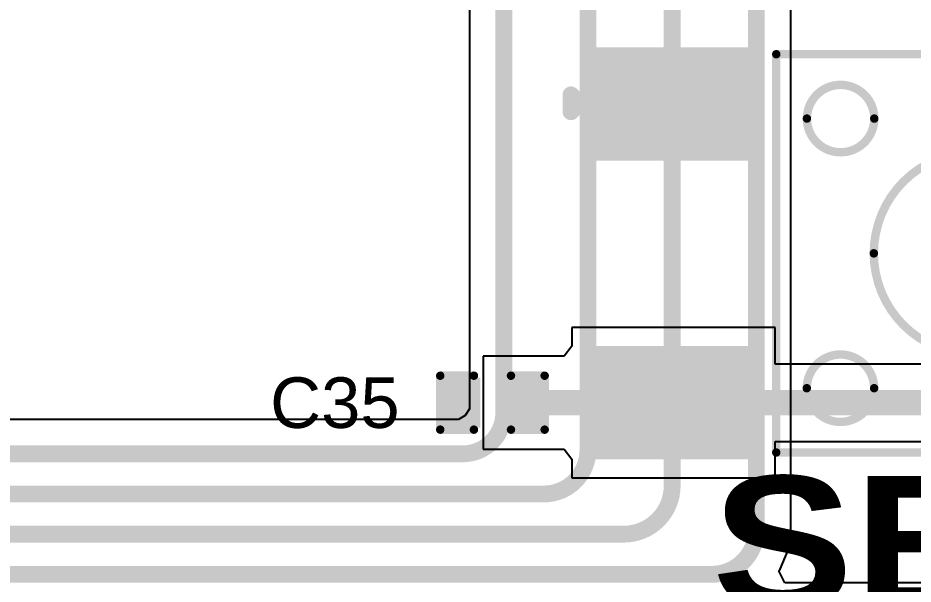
# Model space of a CAD drawing. Header units: inches. Extents: x -3 to 195, y 0 to 199.
# Drawn here: x 2.499 to 3.031, y 3.055 to 3.391 of the extents above; entities that cross this region are included whole.
import ezdxf

# ---------------------------------------------------------------- set-up
doc = ezdxf.new("R2010")
doc.units = ezdxf.units.IN
doc.header["$MEASUREMENT"] = 0
for name, color, linetype in [('Bottom Layer', 5, 'Continuous'), ('Top Layer', 1, 'Continuous'), ('Top Overlay', 2, 'Continuous'), ('Top Paste', 8, 'Continuous'), ('Top Solder', 216, 'Continuous')]:
    doc.layers.add(name, color=color, linetype=linetype)
doc.styles.add('Arial', font='', dxfattribs={"height": 0.2})
doc.styles.add('Arial Black_Bold', font='', dxfattribs={"height": 0.2})
doc.styles.get('Arial').set_extended_font_data('Arial')
doc.styles.get('Arial Black_Bold').set_extended_font_data('Arial Black', bold=True)

# ---------------------------------------------------------------- blocks, each defined once
blk = doc.blocks.new('TS_1002S_12026C_2')
at = {"layer": 'Top Layer'}
for points in [[(-0.2244055, 0.1181116), (-0.1338545, 0.1181116), (-0.1338545, 0.0590566), (-0.2244055, 0.0590566)], [(0.1338545, 0.1181016), (0.2244055, 0.1181016), (0.2244055, 0.0590466), (0.1338545, 0.0590466)], [(-0.2244055, -0.0590584), (-0.1338545, -0.0590584), (-0.1338545, -0.1181134), (-0.2244055, -0.1181134)], [(0.1338545, -0.0590584), (0.2244055, -0.0590584), (0.2244055, -0.1181134), (0.1338545, -0.1181134)]]:
    blk.add_hatch(color=1, dxfattribs=at).paths.add_polyline_path(points)
at = {"layer": 'Top Paste'}
for points in [[(-0.2244055, 0.1181116), (-0.1338545, 0.1181116), (-0.1338545, 0.0590566), (-0.2244055, 0.0590566)], [(0.1338545, 0.1181016), (0.2244055, 0.1181016), (0.2244055, 0.0590466), (0.1338545, 0.0590466)], [(-0.2244055, -0.0590584), (-0.1338545, -0.0590584), (-0.1338545, -0.1181134), (-0.2244055, -0.1181134)], [(0.1338545, -0.0590584), (0.2244055, -0.0590584), (0.2244055, -0.1181134), (0.1338545, -0.1181134)]]:
    blk.add_hatch(color=8, dxfattribs=at).paths.add_polyline_path(points)
at = {"layer": 'Top Solder'}
for points in [[(-0.2284055, 0.1221116), (-0.1298545, 0.1221116), (-0.1298545, 0.0550566), (-0.2284055, 0.0550566)], [(0.1298545, 0.1221016), (0.2284055, 0.1221016), (0.2284055, 0.0550466), (0.1298545, 0.0550466)], [(-0.2284055, -0.0550584), (-0.1298545, -0.0550584), (-0.1298545, -0.1221134), (-0.2284055, -0.1221134)], [(0.1298545, -0.0550584), (0.2284055, -0.0550584), (0.2284055, -0.1221134), (0.1298545, -0.1221134)]]:
    blk.add_hatch(color=216, dxfattribs=at).paths.add_polyline_path(points)
at = {"layer": 'Top Overlay'}
for points, const_width in [([(-0.11811, -0.1181159), (-0.11811, 0.1181041)], 0.005), ([(-0.11811, 0.1181041), (0.11811, 0.1181041)], 0.005), ([(0.11811, -0.1181159), (0.11811, 0.1181041)], 0.005), ([(-0.24, 0.0840001), (-0.24, 0.0940001)], 0.01), ([(-0.24, 0.0940001), (-0.235, 0.0890001)], 0.01), ([(-0.24, 0.0840001), (-0.235, 0.0890001)], 0.01), ([(-0.11811, -0.1181159), (0.11811, -0.1181159)], 0.005)]:
    blk.add_lwpolyline(points, dxfattribs=dict(at, const_width=const_width))
for points, const_width in [([(-0.11936, 0.1181041, 1), (-0.11686, 0.1181041, 1)], 0.0025), ([(-0.11936, 0.1181041, 1), (-0.11686, 0.1181041, 1)], 0.0025), ([(0.11686, 0.1181041, 1), (0.11936, 0.1181041, 1)], 0.0025), ([(0.11686, 0.1181041, 1), (0.11936, 0.1181041, 1)], 0.0025), ([(-0.05992, 0.079935, 1), (-0.09992, 0.079935, 1)], 0.005), ([(0.0999999, 0.079995, 1), (0.0599999, 0.079995, 1)], 0.005), ([(-0.2425, 0.0940001, 1), (-0.2375, 0.0940001, 1)], 0.005), ([(-0.2425, 0.0940001, 1), (-0.2375, 0.0940001, 1)], 0.005), ([(-0.2375, 0.0890001, 1), (-0.2325, 0.0890001, 1)], 0.005), ([(-0.2375, 0.0890001, 1), (-0.2325, 0.0890001, 1)], 0.005), ([(-0.2425, 0.0840001, 1), (-0.2375, 0.0840001, 1)], 0.005), ([(-0.2425, 0.0840001, 1), (-0.2375, 0.0840001, 1)], 0.005), ([(-0.10117, 0.079935, 1), (-0.09867, 0.079935, 1)], 0.0025), ([(-0.06117, 0.079935, 1), (-0.05867, 0.079935, 1)], 0.0025), ([(0.0587499, 0.079995, 1), (0.0612499, 0.079995, 1)], 0.0025), ([(0.0987499, 0.079995, 1), (0.1012499, 0.079995, 1)], 0.0025), ([(0.06021, -4.9e-06, 1), (-0.06021, -4.9e-06, 1)], 0.005), ([(-0.06146, -4.9e-06, 1), (-0.05896, -4.9e-06, 1)], 0.0025), ([(0.05896, -4.9e-06, 1), (0.06146, -4.9e-06, 1)], 0.0025), ([(-0.06, -0.080005, 1), (-0.1, -0.080005, 1)], 0.005), ([(0.1, -0.080005, 1), (0.06, -0.080005, 1)], 0.005), ([(-0.10125, -0.080005, 1), (-0.09875, -0.080005, 1)], 0.0025), ([(-0.06125, -0.080005, 1), (-0.05875, -0.080005, 1)], 0.0025), ([(0.05875, -0.080005, 1), (0.06125, -0.080005, 1)], 0.0025), ([(0.09875, -0.080005, 1), (0.10125, -0.080005, 1)], 0.0025), ([(-0.11936, -0.1181159, 1), (-0.11686, -0.1181159, 1)], 0.0025), ([(-0.11936, -0.1181159, 1), (-0.11686, -0.1181159, 1)], 0.0025), ([(0.11686, -0.1181159, 1), (0.11936, -0.1181159, 1)], 0.0025), ([(0.11686, -0.1181159, 1), (0.11936, -0.1181159, 1)], 0.0025)]:
    blk.add_lwpolyline(points, format="xyb", close=True, dxfattribs=dict(at, const_width=const_width))
blk = doc.blocks.new('C___0402_138')
at = {"layer": 'Top Layer'}
for points in [[(-0.0274994, -0.0125009), (-0.0274994, 0.0124991), (-0.0094994, 0.0124991), (-0.0094994, -0.0125009)], [(0.0095006, -0.0125009), (0.0095006, 0.0124991), (0.0275006, 0.0124991), (0.0275006, -0.0125009)]]:
    blk.add_hatch(color=1, dxfattribs=at).paths.add_polyline_path(points)
at = {"layer": 'Top Paste'}
for points in [[(-0.0274994, -0.0125009), (-0.0274994, 0.0124991), (-0.0094994, 0.0124991), (-0.0094994, -0.0125009)], [(0.0095006, -0.0125009), (0.0095006, 0.0124991), (0.0275006, 0.0124991), (0.0275006, -0.0125009)]]:
    blk.add_hatch(color=8, dxfattribs=at).paths.add_polyline_path(points)
at = {"layer": 'Top Solder'}
for points in [[(-0.0298616, -0.0148631), (-0.0298616, 0.0148613), (-0.0071372, 0.0148613), (-0.0071372, -0.0148631)], [(0.0071384, -0.0148631), (0.0071384, 0.0148613), (0.0298628, 0.0148613), (0.0298628, -0.0148631)]]:
    blk.add_hatch(color=216, dxfattribs=at).paths.add_polyline_path(points)
at = {"layer": 'Top Overlay', "const_width": 0.005}
for points in [[(-0.0309994, 0.0159991), (-0.0109994, 0.0160011)], [(-0.0309994, -0.0160009), (-0.0309994, 0.0159991)], [(0.0110006, 0.0159991), (0.0310006, 0.0159991)], [(0.0310006, -0.0160009), (0.0310006, 0.0159991)], [(-0.0309994, -0.0160009), (-0.0109994, -0.0160009)], [(0.0110006, -0.0160009), (0.0310006, -0.0160009)]]:
    blk.add_lwpolyline(points, dxfattribs=at)
at = {"layer": 'Top Overlay', "const_width": 0.0025}
for points in [[(-0.0322494, 0.0159991, 1), (-0.0297494, 0.0159991, 1)], [(-0.0322494, 0.0159991, 1), (-0.0297494, 0.0159991, 1)], [(-0.0122494, 0.0160011, 1), (-0.0097494, 0.0160011, 1)], [(0.0097506, 0.0159991, 1), (0.0122506, 0.0159991, 1)], [(0.0297506, 0.0159991, 1), (0.0322506, 0.0159991, 1)], [(0.0297506, 0.0159991, 1), (0.0322506, 0.0159991, 1)], [(-0.0322494, -0.0160009, 1), (-0.0297494, -0.0160009, 1)], [(-0.0322494, -0.0160009, 1), (-0.0297494, -0.0160009, 1)], [(-0.0122494, -0.0160009, 1), (-0.0097494, -0.0160009, 1)], [(0.0097506, -0.0160009, 1), (0.0122506, -0.0160009, 1)], [(0.0297506, -0.0160009, 1), (0.0322506, -0.0160009, 1)], [(0.0297506, -0.0160009, 1), (0.0322506, -0.0160009, 1)]]:
    blk.add_lwpolyline(points, format="xyb", close=True, dxfattribs=at)

msp = doc.modelspace()

# ---------------------------------------------------------------- linework, layer by layer
at = {"layer": 'Bottom Layer'}
for p, q in [((2.7674179, 3.5022352), (2.7674179, 3.1591645)), ((2.9582014, 3.0874304), (2.9582014, 3.5022353)), ((2.7674179, 3.1591645), (2.7649675, 3.155219)), ((2.761022, 3.1527686), (2.0373105, 3.1527686)), ((2.7649675, 3.155219), (2.761022, 3.1527686)), ((2.9566127, 3.0752908), (2.9582109, 3.0874304)), ((2.9582109, 3.0874304), (2.9582014, 3.0874304)), ((2.951927, 3.0639785), (2.9566127, 3.0752908)), ((2.9511948, 3.0630243), (2.951927, 3.0639785)), ((2.9547332, 3.0558493), (2.9511948, 3.0630243)), ((3.2357536, 3.0558493), (2.9547332, 3.0558493))]:
    msp.add_line(p, q, dxfattribs=at)
at = {"layer": 'Bottom Layer', "const_width": 0.01}
for points in [[(2.7878097, 3.1567409), (2.7878097, 3.51)], [(2.8378095, 3.1347775), (2.8378095, 3.51)], [(2.8878095, 3.1134783), (2.8878095, 3.51)], [(2.9378096, 3.0874304), (2.9378096, 3.5100001)], [(0.8664158, 3.1323768), (2.7634456, 3.1323768)], [(0.8394158, 3.1085658), (2.8115978, 3.1085658)], [(0.9188364, 3.0847554), (2.8590866, 3.0847554)], [(1.2089331, 3.0609279), (2.9113071, 3.0609279)]]:
    msp.add_lwpolyline(points, dxfattribs=at)
for points in [[(2.7878097, 3.1567409, -0.4142135623730951), (2.7634456, 3.1323768)], [(2.8378095, 3.1347775, -0.4142135623730951), (2.8115978, 3.1085658)], [(2.8878095, 3.1134783, -0.4142135623730951), (2.8590866, 3.0847554)], [(2.9378096, 3.0874304, -0.4142135623730951), (2.9113071, 3.0609279)]]:
    msp.add_lwpolyline(points, format="xyb", dxfattribs=at)
at = {"layer": 'Bottom Layer', "const_width": 0.005}
for points in [[(2.7853097, 3.1567409, 1), (2.7903097, 3.1567409, 1)], [(2.7853097, 3.1567409, 1), (2.7903097, 3.1567409, 1)], [(2.7609456, 3.1323768, 1), (2.7659456, 3.1323768, 1)], [(2.7609456, 3.1323768, 1), (2.7659456, 3.1323768, 1)], [(2.8353095, 3.1347775, 1), (2.8403095, 3.1347775, 1)], [(2.8353095, 3.1347775, 1), (2.8403095, 3.1347775, 1)], [(2.8853095, 3.1134783, 1), (2.8903095, 3.1134783, 1)], [(2.8853095, 3.1134783, 1), (2.8903095, 3.1134783, 1)], [(2.8090978, 3.1085658, 1), (2.8140978, 3.1085658, 1)], [(2.8090978, 3.1085658, 1), (2.8140978, 3.1085658, 1)], [(2.8565866, 3.0847554, 1), (2.8615866, 3.0847554, 1)], [(2.8565866, 3.0847554, 1), (2.8615866, 3.0847554, 1)], [(2.9353096, 3.0874304, 1), (2.9403096, 3.0874304, 1)], [(2.9353096, 3.0874304, 1), (2.9403096, 3.0874304, 1)], [(2.9088071, 3.0609279, 1), (2.9138071, 3.0609279, 1)], [(2.9088071, 3.0609279, 1), (2.9138071, 3.0609279, 1)]]:
    msp.add_lwpolyline(points, format="xyb", close=True, dxfattribs=at)
at = {"layer": 'Top Layer'}
for p, q in [((2.9488721, 3.2072682), (2.8283211, 3.2072682)), ((2.8283211, 3.2072682), (2.8283211, 3.1962862)), ((2.9488721, 3.1856806), (2.9488721, 3.2072682)), ((2.8283211, 3.1962862), (2.8236045, 3.1902398)), ((2.8236045, 3.1902398), (2.7756046, 3.1902398)), ((2.7756046, 3.1902398), (2.7756046, 3.1352398)), ((3.1865811, 3.1856806), (2.9488721, 3.1856806)), ((2.9488721, 3.1182132), (2.9488721, 3.139799)), ((2.9488721, 3.139799), (3.1865811, 3.139799)), ((2.7756046, 3.1352398), (2.8236045, 3.1352398)), ((2.8236045, 3.1352398), (2.8283211, 3.1291934)), ((2.8283211, 3.1291934), (2.8283211, 3.1182132)), ((2.8283211, 3.1182132), (2.9488721, 3.1182132))]:
    msp.add_line(p, q, dxfattribs=at)
at = {"layer": 'Top Layer', "const_width": 0.015}
msp.add_lwpolyline([(2.7996046, 3.1627398), (3.2468557, 3.1627398)], dxfattribs=at)
at = {"layer": 'Top Layer', "const_width": 0.0075}
msp.add_lwpolyline([(2.7958546, 3.1627398, 1), (2.8033546, 3.1627398, 1)], format="xyb", close=True, dxfattribs=at)

# ---------------------------------------------------------------- block references
for name, p in [('TS_1002S_12026C_2', (3.0677266, 3.2513266)), ('C___0402_138', (2.781104, 3.1627407))]:
    msp.add_blockref(name, p)

# ---------------------------------------------------------------- texts
at = {"layer": 'Top Overlay', "style": 'Arial'}
msp.add_text('C35', height=0.03, dxfattribs=at).set_placement((2.6491085, 3.147752))
at = {"layer": 'Top Overlay', "style": 'Arial Black_Bold'}
msp.add_text('SELECT', height=0.07874, rotation=360, dxfattribs=at).set_placement((2.9113966, 3.040458))

doc.saveas('drawing.dxf')
